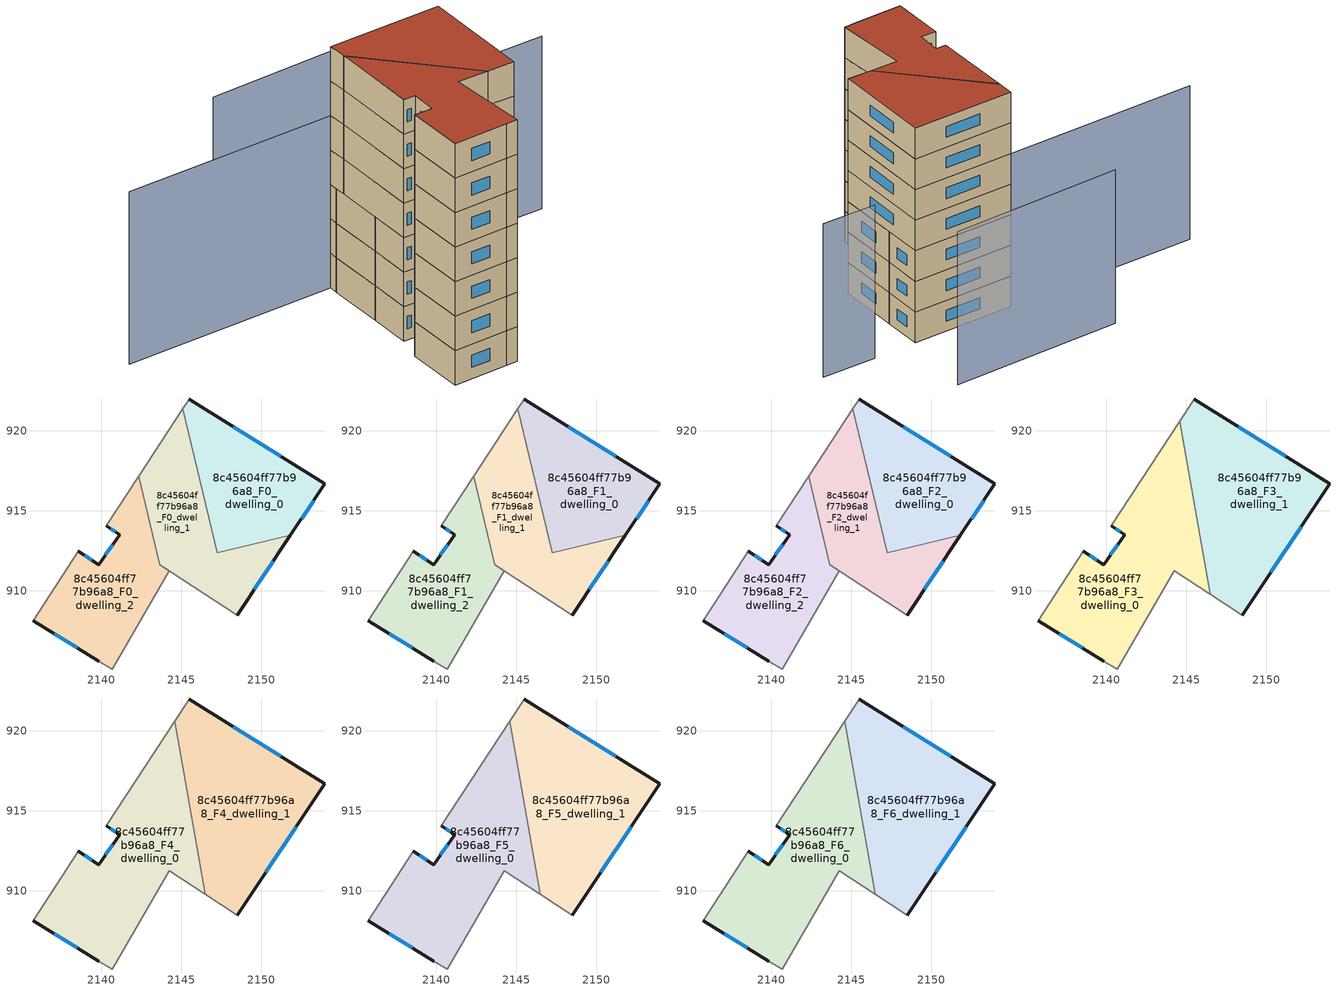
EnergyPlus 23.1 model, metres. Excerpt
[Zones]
8c45604ff77b96a8_F0_dwelling_0
 floor ground (EU_floor_Construction): 2153.96,916.69 2151.82,913.49 2147.24,912.39 2145.1,921.38 2145.51,922 z0
 wall outside (EU_wall_Construction): 2151.82,913.49 2153.96,916.69 2145.51,922 z0:3
 wall to 8c45604ff77b96a8_F0_dwelling_1 (EU_wall_Construction): 2145.1,921.38 2147.24,912.39 2151.82,913.49 z0:3
 wall adiabatic (EU_wall_Construction): 2145.51,922 2145.1,921.38 z0:3
 window (EU_Window_Construction): 2152.52,914.53 2153.27,915.65 / 2151.21,918.41 2148.26,920.27 z0.98:2.02
8c45604ff77b96a8_F0_dwelling_1
 floor ground (EU_floor_Construction): 2145.1,921.38 2147.24,912.39 2151.82,913.49 2148.48,908.49 2143.65,911.64 2142.33,917.17 z0
 wall outside (EU_wall_Construction): 2148.48,908.49 2151.82,913.49 z0:3
 wall adiabatic (EU_wall_Construction): 2145.1,921.38 2142.33,917.17 / 2143.65,911.64 2148.48,908.49 z0:3
 wall to 8c45604ff77b96a8_F0_dwelling_2 (EU_wall_Construction): 2142.33,917.17 2143.65,911.64 z0:3
 window (EU_Window_Construction): 2149.57,910.11 2150.74,911.86 z0.98:2.02
8c45604ff77b96a8_F0_dwelling_2
 floor ground (EU_floor_Construction): 2142.33,917.17 2143.65,911.64 2144.23,911.26 2140.69,905.12 2139.82,905.62 2135.74,908.15 2138.56,912.49 2139.82,911.65 2141.16,913.5 2140.31,914.08 z0
 wall outside (EU_wall_Construction): 2135.74,908.15 2139.82,905.62 / 2140.31,914.08 2141.16,913.5 2139.82,911.65 2138.56,912.49 z0:3
 wall adiabatic (EU_wall_Construction): 2142.33,917.17 2140.31,914.08 / 2139.82,905.62 2140.69,905.12 2144.23,911.26 2143.65,911.64 / 2138.56,912.49 2135.74,908.15 z0:3
 window (EU_Window_Construction): 2137.07,907.33 2138.5,906.44 / 2139.41,911.92 2138.97,912.22 / 2140.72,912.9 2140.26,912.25 / 2140.58,913.89 2140.88,913.69 z0.98:2.02
8c45604ff77b96a8_F1_dwelling_0
 floor to 8c45604ff77b96a8_F0_dwelling_0 (EU_floor_Construction): 2153.96,916.69 2151.82,913.49 2147.24,912.39 2145.1,921.38 2145.51,922 z3
 wall outside (EU_wall_Construction): 2151.82,913.49 2153.96,916.69 2145.51,922 z3:6
 wall to 8c45604ff77b96a8_F1_dwelling_1 (EU_wall_Construction): 2145.1,921.38 2147.24,912.39 2151.82,913.49 z3:6
 wall adiabatic (EU_wall_Construction): 2145.51,922 2145.1,921.38 z3:6
 window (EU_Window_Construction): 2152.52,914.53 2153.27,915.65 / 2151.21,918.41 2148.26,920.27 z3.98:5.02
8c45604ff77b96a8_F1_dwelling_1
 floor to 8c45604ff77b96a8_F0_dwelling_1 (EU_floor_Construction): 2145.1,921.38 2147.24,912.39 2151.82,913.49 2148.48,908.49 2143.65,911.64 2142.33,917.17 z3
 wall outside (EU_wall_Construction): 2148.48,908.49 2151.82,913.49 z3:6
 wall adiabatic (EU_wall_Construction): 2145.1,921.38 2142.33,917.17 / 2143.65,911.64 2148.48,908.49 z3:6
 wall to 8c45604ff77b96a8_F1_dwelling_2 (EU_wall_Construction): 2142.33,917.17 2143.65,911.64 z3:6
 window (EU_Window_Construction): 2149.57,910.11 2150.74,911.86 z3.98:5.02
8c45604ff77b96a8_F1_dwelling_2
 floor to 8c45604ff77b96a8_F0_dwelling_2 (EU_floor_Construction): 2142.33,917.17 2143.65,911.64 2144.23,911.26 2140.69,905.12 2139.82,905.62 2135.74,908.15 2138.56,912.49 2139.82,911.65 2141.16,913.5 2140.31,914.08 z3
 wall outside (EU_wall_Construction): 2135.74,908.15 2139.82,905.62 / 2140.31,914.08 2141.16,913.5 2139.82,911.65 2138.56,912.49 z3:6
 wall adiabatic (EU_wall_Construction): 2142.33,917.17 2140.31,914.08 / 2139.82,905.62 2140.69,905.12 2144.23,911.26 2143.65,911.64 / 2138.56,912.49 2135.74,908.15 z3:6
 window (EU_Window_Construction): 2137.07,907.33 2138.5,906.44 / 2139.41,911.92 2138.97,912.22 / 2140.72,912.9 2140.26,912.25 / 2140.58,913.89 2140.88,913.69 z3.98:5.02
8c45604ff77b96a8_F2_dwelling_0
 floor to 8c45604ff77b96a8_F1_dwelling_0 (EU_floor_Construction): 2153.96,916.69 2151.82,913.49 2147.24,912.39 2145.1,921.38 2145.51,922 z6
 wall outside (EU_wall_Construction): 2151.82,913.49 2153.96,916.69 2145.51,922 z6:9
 wall to 8c45604ff77b96a8_F2_dwelling_1 (EU_wall_Construction): 2145.1,921.38 2147.24,912.39 2151.82,913.49 z6:9
 wall adiabatic (EU_wall_Construction): 2145.51,922 2145.1,921.38 z6:9
 window (EU_Window_Construction): 2152.52,914.53 2153.27,915.65 / 2151.21,918.41 2148.26,920.27 z6.98:8.02
8c45604ff77b96a8_F2_dwelling_1
 floor to 8c45604ff77b96a8_F1_dwelling_1 (EU_floor_Construction): 2145.1,921.38 2147.24,912.39 2151.82,913.49 2148.48,908.49 2143.65,911.64 2142.33,917.17 z6
 wall outside (EU_wall_Construction): 2148.48,908.49 2151.82,913.49 z6:9
 wall adiabatic (EU_wall_Construction): 2145.1,921.38 2142.33,917.17 / 2143.65,911.64 2148.48,908.49 z6:9
 wall to 8c45604ff77b96a8_F2_dwelling_2 (EU_wall_Construction): 2142.33,917.17 2143.65,911.64 z6:9
 window (EU_Window_Construction): 2149.57,910.11 2150.74,911.86 z6.98:8.02
8c45604ff77b96a8_F2_dwelling_2
 floor to 8c45604ff77b96a8_F1_dwelling_2 (EU_floor_Construction): 2142.33,917.17 2143.65,911.64 2144.23,911.26 2140.69,905.12 2139.82,905.62 2135.74,908.15 2138.56,912.49 2139.82,911.65 2141.16,913.5 2140.31,914.08 z6
 wall outside (EU_wall_Construction): 2135.74,908.15 2139.82,905.62 / 2140.31,914.08 2141.16,913.5 2139.82,911.65 2138.56,912.49 z6:9
 wall adiabatic (EU_wall_Construction): 2142.33,917.17 2140.31,914.08 / 2139.82,905.62 2140.69,905.12 2144.23,911.26 2143.65,911.64 / 2138.56,912.49 2135.74,908.15 z6:9
 window (EU_Window_Construction): 2137.07,907.33 2138.5,906.44 / 2139.41,911.92 2138.97,912.22 / 2140.72,912.9 2140.26,912.25 / 2140.58,913.89 2140.88,913.69 z6.98:8.02
8c45604ff77b96a8_F3_dwelling_0
 floor to 8c45604ff77b96a8_F2_dwelling_2 (EU_floor_Construction): 2142.33,917.17 2143.65,911.64 2144.23,911.26 2140.69,905.12 2139.82,905.62 2135.74,908.15 2138.56,912.49 2139.82,911.65 2141.16,913.5 2140.31,914.08 z9
 floor to 8c45604ff77b96a8_F2_dwelling_1 (EU_floor_Construction): 2144.59,920.61 2146.49,909.79 2143.65,911.64 2142.33,917.17 z9
 wall outside (EU_wall_Construction): 2140.31,914.08 2141.16,913.5 2139.82,911.65 2138.56,912.49 / 2135.74,908.15 2139.82,905.62 z9:12
 wall adiabatic (EU_wall_Construction): 2138.56,912.49 2135.74,908.15 / 2144.59,920.61 2140.31,914.08 / 2139.82,905.62 2140.69,905.12 2144.23,911.26 2146.49,909.79 z9:12
 wall to 8c45604ff77b96a8_F3_dwelling_1 (EU_wall_Construction): 2146.49,909.79 2144.59,920.61 z9:12
 window (EU_Window_Construction): 2139.41,911.92 2138.97,912.22 / 2140.72,912.9 2140.26,912.25 / 2140.58,913.89 2140.88,913.69 / 2137.07,907.33 2138.5,906.44 z9.98:11.02
8c45604ff77b96a8_F3_dwelling_1
 floor to 8c45604ff77b96a8_F2_dwelling_0 (EU_floor_Construction): 2153.96,916.69 2151.82,913.49 2147.24,912.39 2145.1,921.38 2145.51,922 z9
 floor to 8c45604ff77b96a8_F2_dwelling_1 (EU_floor_Construction): 2145.1,921.38 2147.24,912.39 2151.82,913.49 2148.48,908.49 2146.49,909.79 2144.59,920.61 z9
 wall outside (EU_wall_Construction): 2148.48,908.49 2153.96,916.69 2145.51,922 z9:12
 wall adiabatic (EU_wall_Construction): 2146.49,909.79 2148.48,908.49 / 2145.51,922 2144.59,920.61 z9:12
 window (EU_Window_Construction): 2151.21,918.41 2148.26,920.27 / 2150.27,911.16 2152.18,914.02 z9.98:11.02
8c45604ff77b96a8_F4_dwelling_0
 floor to 8c45604ff77b96a8_F3_dwelling_0 (EU_floor_Construction): 2144.59,920.61 2146.49,909.79 2144.23,911.26 2140.69,905.12 2139.82,905.62 2135.74,908.15 2138.56,912.49 2139.82,911.65 2141.16,913.5 2140.31,914.08 z12
 wall outside (EU_wall_Construction): 2140.31,914.08 2141.16,913.5 2139.82,911.65 2138.56,912.49 / 2135.74,908.15 2139.82,905.62 z12:15
 wall adiabatic (EU_wall_Construction): 2138.56,912.49 2135.74,908.15 / 2144.59,920.61 2140.31,914.08 / 2139.82,905.62 2140.69,905.12 2144.23,911.26 2146.49,909.79 z12:15
 wall to 8c45604ff77b96a8_F4_dwelling_1 (EU_wall_Construction): 2146.49,909.79 2144.59,920.61 z12:15
 window (EU_Window_Construction): 2139.41,911.92 2138.97,912.22 / 2140.72,912.9 2140.26,912.25 / 2140.58,913.89 2140.88,913.69 / 2137.07,907.33 2138.5,906.44 z12.98:14.02
8c45604ff77b96a8_F4_dwelling_1
 floor to 8c45604ff77b96a8_F3_dwelling_1 (EU_floor_Construction): 2153.96,916.69 2148.48,908.49 2146.49,909.79 2144.59,920.61 2145.51,922 z12
 wall outside (EU_wall_Construction): 2148.48,908.49 2153.96,916.69 2145.51,922 z12:15
 wall adiabatic (EU_wall_Construction): 2146.49,909.79 2148.48,908.49 / 2145.51,922 2144.59,920.61 z12:15
 window (EU_Window_Construction): 2151.21,918.41 2148.26,920.27 / 2150.27,911.16 2152.18,914.02 z12.98:14.02
8c45604ff77b96a8_F5_dwelling_0
 floor to 8c45604ff77b96a8_F4_dwelling_0 (EU_floor_Construction): 2144.59,920.61 2146.49,909.79 2144.23,911.26 2140.69,905.12 2139.82,905.62 2135.74,908.15 2138.56,912.49 2139.82,911.65 2141.16,913.5 2140.31,914.08 z15
 wall outside (EU_wall_Construction): 2140.31,914.08 2141.16,913.5 2139.82,911.65 2138.56,912.49 / 2135.74,908.15 2139.82,905.62 z15:18
 wall adiabatic (EU_wall_Construction): 2138.56,912.49 2135.74,908.15 / 2144.59,920.61 2140.31,914.08 / 2139.82,905.62 2140.69,905.12 2144.23,911.26 2146.49,909.79 z15:18
 wall to 8c45604ff77b96a8_F5_dwelling_1 (EU_wall_Construction): 2146.49,909.79 2144.59,920.61 z15:18
 window (EU_Window_Construction): 2139.41,911.92 2138.97,912.22 / 2140.72,912.9 2140.26,912.25 / 2140.58,913.89 2140.88,913.69 / 2137.07,907.33 2138.5,906.44 z15.98:17.02
8c45604ff77b96a8_F5_dwelling_1
 floor to 8c45604ff77b96a8_F4_dwelling_1 (EU_floor_Construction): 2153.96,916.69 2148.48,908.49 2146.49,909.79 2144.59,920.61 2145.51,922 z15
 wall outside (EU_wall_Construction): 2148.48,908.49 2153.96,916.69 2145.51,922 z15:18
 wall adiabatic (EU_wall_Construction): 2146.49,909.79 2148.48,908.49 / 2145.51,922 2144.59,920.61 z15:18
 window (EU_Window_Construction): 2151.21,918.41 2148.26,920.27 / 2150.27,911.16 2152.18,914.02 z15.98:17.02
8c45604ff77b96a8_F6_dwelling_0
 floor to 8c45604ff77b96a8_F5_dwelling_0 (EU_floor_Construction): 2144.59,920.61 2146.49,909.79 2144.23,911.26 2140.69,905.12 2139.82,905.62 2135.74,908.15 2138.56,912.49 2139.82,911.65 2141.16,913.5 2140.31,914.08 z18
 wall outside (EU_wall_Construction): 2140.31,914.08 2141.16,913.5 2139.82,911.65 2138.56,912.49 / 2135.74,908.15 2139.82,905.62 z18:21
 wall adiabatic (EU_wall_Construction): 2138.56,912.49 2135.74,908.15 / 2144.59,920.61 2140.31,914.08 / 2139.82,905.62 2140.69,905.12 2144.23,911.26 2146.49,909.79 z18:21
 wall to 8c45604ff77b96a8_F6_dwelling_1 (EU_wall_Construction): 2146.49,909.79 2144.59,920.61 z18:21
 window (EU_Window_Construction): 2139.41,911.92 2138.97,912.22 / 2140.72,912.9 2140.26,912.25 / 2140.58,913.89 2140.88,913.69 / 2137.07,907.33 2138.5,906.44 z18.98:20.02
 roof outside (EU_roof_Construction): 2146.49,909.79 2144.59,920.61 2140.31,914.08 2141.16,913.5 2139.82,911.65 2138.56,912.49 2135.74,908.15 2139.82,905.62 2140.69,905.12 2144.23,911.26 z21
8c45604ff77b96a8_F6_dwelling_1
 floor to 8c45604ff77b96a8_F5_dwelling_1 (EU_floor_Construction): 2153.96,916.69 2148.48,908.49 2146.49,909.79 2144.59,920.61 2145.51,922 z18
 wall outside (EU_wall_Construction): 2148.48,908.49 2153.96,916.69 2145.51,922 z18:21
 wall adiabatic (EU_wall_Construction): 2146.49,909.79 2148.48,908.49 / 2145.51,922 2144.59,920.61 z18:21
 window (EU_Window_Construction): 2151.21,918.41 2148.26,920.27 / 2150.27,911.16 2152.18,914.02 z18.98:20.02
 roof outside (EU_roof_Construction): 2148.48,908.49 2153.96,916.69 2145.51,922 2144.59,920.61 2146.49,909.79 z21
shading: 2157.57,914.46 2162.04,911.56 / 2159.08,922.57 2144.79,931.15 / 2143.82,911.6 2148.48,908.49 / 2129.65,931.94 2145.5,922 z0:15
[Building]
EU S2 Campaign: North Axis=0; Terrain=City; Solar Distribution=FullExterior
[Site:Location]
Bologna: Latitude=44.5; Longitude=11.25; Time Zone=1; Elevation=37
[SizingPeriod:WeatherFileDays]
AnnualSizingPeriod: Begin Month=1; Begin Day of Month=1; End Month=12; End Day of Month=31; Day of Week for Start Day=Monday; Use Weather File Daylight Saving Period=No; Use Weather File Rain and Snow Indicators=No
[MATERIAL]
EU_InternalMass_Material: Roughness=MediumRough; Thickness=0.1; Conductivity=1; Density=1800; Specific Heat=900; Thermal Absorptance=0.9; Solar Absorptance=0.7; Visible Absorptance=0.7
[MATERIAL:NOMASS] Roughness=MediumRough; Thermal Absorptance=0.9; Solar Absorptance=0.7; Visible Absorptance=0.7
Name | Thermal Resistance
EU_wall_NoMass | 0.905828
EU_roof_NoMass | 0.37593
EU_floor_NoMass | 0.67114
[WINDOWMATERIAL:SIMPLEGLAZINGSYSTEM]
EU_Window_SimpleGlazing: UFactor=4.52486; Solar Heat Gain Coefficient=0.85; Visible Transmittance=0.85
[CONSTRUCTION]
EU_wall_Construction: EU_wall_NoMass
EU_roof_Construction: EU_roof_NoMass
EU_floor_Construction: EU_floor_NoMass
EU_Window_Construction: EU_Window_SimpleGlazing
EU_InternalMass_Construction: EU_InternalMass_Material
[ZONE] Type=1; Multiplier=1; Ceiling Height=autocalculate; Floor Area=autocalculate; Part of Total Floor Area=Yes
Name | Volume
8c45604ff77b96a8_F0_dwelling_0; 8c45604ff77b96a8_F1_dwelling_0; 8c45604ff77b96a8_F2_dwelling_0 | 134.081
8c45604ff77b96a8_F3_dwelling_0; 8c45604ff77b96a8_F4_dwelling_0; 8c45604ff77b96a8_F5_dwelling_0; 8c45604ff77b96a8_F6_dwelling_0 | 201.11
8c45604ff77b96a8_F0_dwelling_1 | 133.337
8c45604ff77b96a8_F1_dwelling_1; 8c45604ff77b96a8_F2_dwelling_1 | 133.304
8c45604ff77b96a8_F3_dwelling_1; 8c45604ff77b96a8_F4_dwelling_1; 8c45604ff77b96a8_F5_dwelling_1; 8c45604ff77b96a8_F6_dwelling_1 | 201.106
8c45604ff77b96a8_F0_dwelling_2; 8c45604ff77b96a8_F1_dwelling_2; 8c45604ff77b96a8_F2_dwelling_2 | 134.792
[INTERNALMASS] Construction=EU_InternalMass_Construction
Name | Zone or ZoneList | Surface Area
8c45604ff77b96a8_F0_dwelling_0_EU_InternalMass | 8c45604ff77b96a8_F0_dwelling_0 | 44.6928
8c45604ff77b96a8_F0_dwelling_1_EU_InternalMass | 8c45604ff77b96a8_F0_dwelling_1 | 44.4443
8c45604ff77b96a8_F0_dwelling_2_EU_InternalMass | 8c45604ff77b96a8_F0_dwelling_2 | 44.9304
8c45604ff77b96a8_F1_dwelling_0_EU_InternalMass | 8c45604ff77b96a8_F1_dwelling_0 | 44.6928
8c45604ff77b96a8_F1_dwelling_1_EU_InternalMass | 8c45604ff77b96a8_F1_dwelling_1 | 44.4443
8c45604ff77b96a8_F1_dwelling_2_EU_InternalMass | 8c45604ff77b96a8_F1_dwelling_2 | 44.9304
8c45604ff77b96a8_F2_dwelling_0_EU_InternalMass | 8c45604ff77b96a8_F2_dwelling_0 | 44.6928
8c45604ff77b96a8_F2_dwelling_1_EU_InternalMass | 8c45604ff77b96a8_F2_dwelling_1 | 44.4443
8c45604ff77b96a8_F2_dwelling_2_EU_InternalMass | 8c45604ff77b96a8_F2_dwelling_2 | 44.9304
8c45604ff77b96a8_F3_dwelling_0_EU_InternalMass | 8c45604ff77b96a8_F3_dwelling_0 | 67.037
8c45604ff77b96a8_F3_dwelling_1_EU_InternalMass | 8c45604ff77b96a8_F3_dwelling_1 | 67.0356
8c45604ff77b96a8_F4_dwelling_0_EU_InternalMass | 8c45604ff77b96a8_F4_dwelling_0 | 67.037
8c45604ff77b96a8_F4_dwelling_1_EU_InternalMass | 8c45604ff77b96a8_F4_dwelling_1 | 67.0356
8c45604ff77b96a8_F5_dwelling_0_EU_InternalMass | 8c45604ff77b96a8_F5_dwelling_0 | 67.037
8c45604ff77b96a8_F5_dwelling_1_EU_InternalMass | 8c45604ff77b96a8_F5_dwelling_1 | 67.0356
8c45604ff77b96a8_F6_dwelling_0_EU_InternalMass | 8c45604ff77b96a8_F6_dwelling_0 | 67.037
8c45604ff77b96a8_F6_dwelling_1_EU_InternalMass | 8c45604ff77b96a8_F6_dwelling_1 | 67.0356
[OTHEREQUIPMENT] Fuel Type=Electricity; Design Level Calculation Method=Watts/Area; Power per Zone Floor Area=1; Fraction Latent=0; Fraction Radiant=0; Fraction Lost=0; Carbon Dioxide Generation Rate=0; EndUse Subcategory=EU_Step8_InternalGains
Name | Zone or ZoneList or Space or SpaceList | Schedule
EU_Step8_InternalGain_8c45604ff77b96a8_F0_dwelling_0_f000 | 8c45604ff77b96a8_F0_dwelling_0 | EU_Step8_GainSchedule_8c45604ff77b96a8_F0_dwelling_0_f000
EU_Step8_InternalGain_8c45604ff77b96a8_F0_dwelling_1_f000 | 8c45604ff77b96a8_F0_dwelling_1 | EU_Step8_GainSchedule_8c45604ff77b96a8_F0_dwelling_1_f000
EU_Step8_InternalGain_8c45604ff77b96a8_F0_dwelling_2_f000 | 8c45604ff77b96a8_F0_dwelling_2 | EU_Step8_GainSchedule_8c45604ff77b96a8_F0_dwelling_2_f000
EU_Step8_InternalGain_8c45604ff77b96a8_F1_dwelling_0_f000 | 8c45604ff77b96a8_F1_dwelling_0 | EU_Step8_GainSchedule_8c45604ff77b96a8_F1_dwelling_0_f000
EU_Step8_InternalGain_8c45604ff77b96a8_F1_dwelling_1_f000 | 8c45604ff77b96a8_F1_dwelling_1 | EU_Step8_GainSchedule_8c45604ff77b96a8_F1_dwelling_1_f000
EU_Step8_InternalGain_8c45604ff77b96a8_F1_dwelling_2_f000 | 8c45604ff77b96a8_F1_dwelling_2 | EU_Step8_GainSchedule_8c45604ff77b96a8_F1_dwelling_2_f000
EU_Step8_InternalGain_8c45604ff77b96a8_F2_dwelling_0_f000 | 8c45604ff77b96a8_F2_dwelling_0 | EU_Step8_GainSchedule_8c45604ff77b96a8_F2_dwelling_0_f000
EU_Step8_InternalGain_8c45604ff77b96a8_F2_dwelling_1_f000 | 8c45604ff77b96a8_F2_dwelling_1 | EU_Step8_GainSchedule_8c45604ff77b96a8_F2_dwelling_1_f000
EU_Step8_InternalGain_8c45604ff77b96a8_F2_dwelling_2_f000 | 8c45604ff77b96a8_F2_dwelling_2 | EU_Step8_GainSchedule_8c45604ff77b96a8_F2_dwelling_2_f000
EU_Step8_InternalGain_8c45604ff77b96a8_F3_dwelling_0_f000 | 8c45604ff77b96a8_F3_dwelling_0 | EU_Step8_GainSchedule_8c45604ff77b96a8_F3_dwelling_0_f000
EU_Step8_InternalGain_8c45604ff77b96a8_F3_dwelling_1_f000 | 8c45604ff77b96a8_F3_dwelling_1 | EU_Step8_GainSchedule_8c45604ff77b96a8_F3_dwelling_1_f000
EU_Step8_InternalGain_8c45604ff77b96a8_F4_dwelling_0_f000 | 8c45604ff77b96a8_F4_dwelling_0 | EU_Step8_GainSchedule_8c45604ff77b96a8_F4_dwelling_0_f000
EU_Step8_InternalGain_8c45604ff77b96a8_F4_dwelling_1_f000 | 8c45604ff77b96a8_F4_dwelling_1 | EU_Step8_GainSchedule_8c45604ff77b96a8_F4_dwelling_1_f000
EU_Step8_InternalGain_8c45604ff77b96a8_F5_dwelling_0_f000 | 8c45604ff77b96a8_F5_dwelling_0 | EU_Step8_GainSchedule_8c45604ff77b96a8_F5_dwelling_0_f000
EU_Step8_InternalGain_8c45604ff77b96a8_F5_dwelling_1_f000 | 8c45604ff77b96a8_F5_dwelling_1 | EU_Step8_GainSchedule_8c45604ff77b96a8_F5_dwelling_1_f000
EU_Step8_InternalGain_8c45604ff77b96a8_F6_dwelling_0_f000 | 8c45604ff77b96a8_F6_dwelling_0 | EU_Step8_GainSchedule_8c45604ff77b96a8_F6_dwelling_0_f000
EU_Step8_InternalGain_8c45604ff77b96a8_F6_dwelling_1_f000 | 8c45604ff77b96a8_F6_dwelling_1 | EU_Step8_GainSchedule_8c45604ff77b96a8_F6_dwelling_1_f000
[ZONEVENTILATION:DESIGNFLOWRATE] Schedule=EU_AlwaysOn; Design Flow Rate Calculation Method=AirChanges/Hour; Air Changes per Hour=0.73129; Ventilation Type=Natural; Fan Pressure Rise=0; Fan Total Efficiency=1; Constant Term Coefficient=1; Temperature Term Coefficient=0; Velocity Term Coefficient=0; Velocity Squared Term Coefficient=0; Minimum Indoor Temperature=-100; Maximum Indoor Temperature=100; Delta Temperature=-100; Minimum Outdoor Temperature=-100; Maximum Outdoor Temperature=100; Maximum Wind Speed=40
Name | Zone or ZoneList or Space or SpaceList
EU_ConstantAir_8c45604ff77b96a8_F0_dwelling_0 | 8c45604ff77b96a8_F0_dwelling_0
EU_ConstantAir_8c45604ff77b96a8_F0_dwelling_1 | 8c45604ff77b96a8_F0_dwelling_1
EU_ConstantAir_8c45604ff77b96a8_F0_dwelling_2 | 8c45604ff77b96a8_F0_dwelling_2
EU_ConstantAir_8c45604ff77b96a8_F1_dwelling_0 | 8c45604ff77b96a8_F1_dwelling_0
EU_ConstantAir_8c45604ff77b96a8_F1_dwelling_1 | 8c45604ff77b96a8_F1_dwelling_1
EU_ConstantAir_8c45604ff77b96a8_F1_dwelling_2 | 8c45604ff77b96a8_F1_dwelling_2
EU_ConstantAir_8c45604ff77b96a8_F2_dwelling_0 | 8c45604ff77b96a8_F2_dwelling_0
EU_ConstantAir_8c45604ff77b96a8_F2_dwelling_1 | 8c45604ff77b96a8_F2_dwelling_1
EU_ConstantAir_8c45604ff77b96a8_F2_dwelling_2 | 8c45604ff77b96a8_F2_dwelling_2
EU_ConstantAir_8c45604ff77b96a8_F3_dwelling_0 | 8c45604ff77b96a8_F3_dwelling_0
EU_ConstantAir_8c45604ff77b96a8_F3_dwelling_1 | 8c45604ff77b96a8_F3_dwelling_1
EU_ConstantAir_8c45604ff77b96a8_F4_dwelling_0 | 8c45604ff77b96a8_F4_dwelling_0
EU_ConstantAir_8c45604ff77b96a8_F4_dwelling_1 | 8c45604ff77b96a8_F4_dwelling_1
EU_ConstantAir_8c45604ff77b96a8_F5_dwelling_0 | 8c45604ff77b96a8_F5_dwelling_0
EU_ConstantAir_8c45604ff77b96a8_F5_dwelling_1 | 8c45604ff77b96a8_F5_dwelling_1
EU_ConstantAir_8c45604ff77b96a8_F6_dwelling_0 | 8c45604ff77b96a8_F6_dwelling_0
EU_ConstantAir_8c45604ff77b96a8_F6_dwelling_1 | 8c45604ff77b96a8_F6_dwelling_1
[HVACTEMPLATE:THERMOSTAT] Constant Heating Setpoint=20; Constant Cooling Setpoint=50
EU_HeatOnly_8c45604ff77b96a8_F0_dwelling_0; EU_HeatOnly_8c45604ff77b96a8_F0_dwelling_1; EU_HeatOnly_8c45604ff77b96a8_F0_dwelling_2; EU_HeatOnly_8c45604ff77b96a8_F1_dwelling_0; EU_HeatOnly_8c45604ff77b96a8_F1_dwelling_1; EU_HeatOnly_8c45604ff77b96a8_F1_dwelling_2; EU_HeatOnly_8c45604ff77b96a8_F2_dwelling_0; EU_HeatOnly_8c45604ff77b96a8_F2_dwelling_1; EU_HeatOnly_8c45604ff77b96a8_F2_dwelling_2; EU_HeatOnly_8c45604ff77b96a8_F3_dwelling_0; EU_HeatOnly_8c45604ff77b96a8_F3_dwelling_1; EU_HeatOnly_8c45604ff77b96a8_F4_dwelling_0; EU_HeatOnly_8c45604ff77b96a8_F4_dwelling_1; EU_HeatOnly_8c45604ff77b96a8_F5_dwelling_0; EU_HeatOnly_8c45604ff77b96a8_F5_dwelling_1; EU_HeatOnly_8c45604ff77b96a8_F6_dwelling_0; EU_HeatOnly_8c45604ff77b96a8_F6_dwelling_1
[HVACTEMPLATE:ZONE:IDEALLOADSAIRSYSTEM] System Availability Schedule=EU_AlwaysOn; Maximum Heating Supply Air Temperature=50; Minimum Cooling Supply Air Temperature=13; Maximum Heating Supply Air Humidity Ratio=0.0156; Minimum Cooling Supply Air Humidity Ratio=0.0077; Heating Limit=NoLimit; Cooling Limit=NoLimit; Heating Availability Schedule=EU_AlwaysOn; Cooling Availability Schedule=EU_CoolingOff; Dehumidification Control Type=ConstantSensibleHeatRatio; Cooling Sensible Heat Ratio=0.7; Dehumidification Setpoint=60; Humidification Control Type=None; Humidification Setpoint=30; Outdoor Air Method=None; Outdoor Air Flow Rate per Person=0.00944; Outdoor Air Flow Rate per Zone Floor Area=0; Outdoor Air Flow Rate per Zone=0; Demand Controlled Ventilation Type=None; Outdoor Air Economizer Type=NoEconomizer; Heat Recovery Type=None; Sensible Heat Recovery Effectiveness=0.7; Latent Heat Recovery Effectiveness=0.65
Name | Template Thermostat
8c45604ff77b96a8_F0_dwelling_0 | EU_HeatOnly_8c45604ff77b96a8_F0_dwelling_0
8c45604ff77b96a8_F0_dwelling_1 | EU_HeatOnly_8c45604ff77b96a8_F0_dwelling_1
8c45604ff77b96a8_F0_dwelling_2 | EU_HeatOnly_8c45604ff77b96a8_F0_dwelling_2
8c45604ff77b96a8_F1_dwelling_0 | EU_HeatOnly_8c45604ff77b96a8_F1_dwelling_0
8c45604ff77b96a8_F1_dwelling_1 | EU_HeatOnly_8c45604ff77b96a8_F1_dwelling_1
8c45604ff77b96a8_F1_dwelling_2 | EU_HeatOnly_8c45604ff77b96a8_F1_dwelling_2
8c45604ff77b96a8_F2_dwelling_0 | EU_HeatOnly_8c45604ff77b96a8_F2_dwelling_0
8c45604ff77b96a8_F2_dwelling_1 | EU_HeatOnly_8c45604ff77b96a8_F2_dwelling_1
8c45604ff77b96a8_F2_dwelling_2 | EU_HeatOnly_8c45604ff77b96a8_F2_dwelling_2
8c45604ff77b96a8_F3_dwelling_0 | EU_HeatOnly_8c45604ff77b96a8_F3_dwelling_0
8c45604ff77b96a8_F3_dwelling_1 | EU_HeatOnly_8c45604ff77b96a8_F3_dwelling_1
8c45604ff77b96a8_F4_dwelling_0 | EU_HeatOnly_8c45604ff77b96a8_F4_dwelling_0
8c45604ff77b96a8_F4_dwelling_1 | EU_HeatOnly_8c45604ff77b96a8_F4_dwelling_1
8c45604ff77b96a8_F5_dwelling_0 | EU_HeatOnly_8c45604ff77b96a8_F5_dwelling_0
8c45604ff77b96a8_F5_dwelling_1 | EU_HeatOnly_8c45604ff77b96a8_F5_dwelling_1
8c45604ff77b96a8_F6_dwelling_0 | EU_HeatOnly_8c45604ff77b96a8_F6_dwelling_0
8c45604ff77b96a8_F6_dwelling_1 | EU_HeatOnly_8c45604ff77b96a8_F6_dwelling_1
[SIZING:ZONE] Zone Cooling Design Supply Air Temperature Input Method=SupplyAirTemperature; Zone Cooling Design Supply Air Temperature=13; Zone Heating Design Supply Air Temperature Input Method=SupplyAirTemperature; Zone Heating Design Supply Air Temperature=50; Zone Cooling Design Supply Air Humidity Ratio=0.008; Zone Heating Design Supply Air Humidity Ratio=0.008; Cooling Design Air Flow Method=DesignDay; Cooling Design Air Flow Rate=0; Cooling Minimum Air Flow per Zone Floor Area=0.000762; Cooling Minimum Air Flow=0; Cooling Minimum Air Flow Fraction=0.2; Heating Design Air Flow Method=DesignDay; Heating Design Air Flow Rate=0; Heating Maximum Air Flow per Zone Floor Area=0.002032; Heating Maximum Air Flow=0.141576; Heating Maximum Air Flow Fraction=0.3; Account for Dedicated Outdoor Air System=No; Dedicated Outdoor Air System Control Strategy=NeutralSupplyAir; Dedicated Outdoor Air Low Setpoint Temperature for Design=autosize; Dedicated Outdoor Air High Setpoint Temperature for Design=autosize; Zone Load Sizing Method=Sensible Load Only No Latent Load; Zone Latent Cooling Design Supply Air Humidity Ratio Input Method=HumidityRatioDifference; Zone Cooling Design Supply Air Humidity Ratio Difference=0.005; Zone Latent Heating Design Supply Air Humidity Ratio Input Method=HumidityRatioDifference; Zone Humidification Design Supply Air Humidity Ratio Difference=0.005
8c45604ff77b96a8_F0_dwelling_0; 8c45604ff77b96a8_F0_dwelling_1; 8c45604ff77b96a8_F0_dwelling_2; 8c45604ff77b96a8_F1_dwelling_0; 8c45604ff77b96a8_F1_dwelling_1; 8c45604ff77b96a8_F1_dwelling_2; 8c45604ff77b96a8_F2_dwelling_0; 8c45604ff77b96a8_F2_dwelling_1; 8c45604ff77b96a8_F2_dwelling_2; 8c45604ff77b96a8_F3_dwelling_0; 8c45604ff77b96a8_F3_dwelling_1; 8c45604ff77b96a8_F4_dwelling_0; 8c45604ff77b96a8_F4_dwelling_1; 8c45604ff77b96a8_F5_dwelling_0; 8c45604ff77b96a8_F5_dwelling_1; 8c45604ff77b96a8_F6_dwelling_0; 8c45604ff77b96a8_F6_dwelling_1
[SCHEDULE:CONSTANT]
Name | Hourly Value
EU_AlwaysOn | 1
EU_CoolingOff | 0
[SCHEDULE:FILE] Column Number=1; Rows to Skip at Top=0; Number of Hours of Data=8760; Column Separator=Comma; Interpolate to Timestep=No; Minutes per Item=60; Adjust Schedule for Daylight Savings=Yes
Name | File
EU_Step8_GainSchedule_8c45604ff77b96a8_F0_dwelling_0_f000 | ../../schedules/8c45604ff77b96a8/8c45604ff77b96a8_F0_dwelling_0_f000_gain.csv
EU_Step8_GainSchedule_8c45604ff77b96a8_F0_dwelling_1_f000 | ../../schedules/8c45604ff77b96a8/8c45604ff77b96a8_F0_dwelling_1_f000_gain.csv
EU_Step8_GainSchedule_8c45604ff77b96a8_F0_dwelling_2_f000 | ../../schedules/8c45604ff77b96a8/8c45604ff77b96a8_F0_dwelling_2_f000_gain.csv
EU_Step8_GainSchedule_8c45604ff77b96a8_F1_dwelling_0_f000 | ../../schedules/8c45604ff77b96a8/8c45604ff77b96a8_F1_dwelling_0_f000_gain.csv
EU_Step8_GainSchedule_8c45604ff77b96a8_F1_dwelling_1_f000 | ../../schedules/8c45604ff77b96a8/8c45604ff77b96a8_F1_dwelling_1_f000_gain.csv
EU_Step8_GainSchedule_8c45604ff77b96a8_F1_dwelling_2_f000 | ../../schedules/8c45604ff77b96a8/8c45604ff77b96a8_F1_dwelling_2_f000_gain.csv
EU_Step8_GainSchedule_8c45604ff77b96a8_F2_dwelling_0_f000 | ../../schedules/8c45604ff77b96a8/8c45604ff77b96a8_F2_dwelling_0_f000_gain.csv
EU_Step8_GainSchedule_8c45604ff77b96a8_F2_dwelling_1_f000 | ../../schedules/8c45604ff77b96a8/8c45604ff77b96a8_F2_dwelling_1_f000_gain.csv
EU_Step8_GainSchedule_8c45604ff77b96a8_F2_dwelling_2_f000 | ../../schedules/8c45604ff77b96a8/8c45604ff77b96a8_F2_dwelling_2_f000_gain.csv
EU_Step8_GainSchedule_8c45604ff77b96a8_F3_dwelling_0_f000 | ../../schedules/8c45604ff77b96a8/8c45604ff77b96a8_F3_dwelling_0_f000_gain.csv
EU_Step8_GainSchedule_8c45604ff77b96a8_F3_dwelling_1_f000 | ../../schedules/8c45604ff77b96a8/8c45604ff77b96a8_F3_dwelling_1_f000_gain.csv
EU_Step8_GainSchedule_8c45604ff77b96a8_F4_dwelling_0_f000 | ../../schedules/8c45604ff77b96a8/8c45604ff77b96a8_F4_dwelling_0_f000_gain.csv
EU_Step8_GainSchedule_8c45604ff77b96a8_F4_dwelling_1_f000 | ../../schedules/8c45604ff77b96a8/8c45604ff77b96a8_F4_dwelling_1_f000_gain.csv
EU_Step8_GainSchedule_8c45604ff77b96a8_F5_dwelling_0_f000 | ../../schedules/8c45604ff77b96a8/8c45604ff77b96a8_F5_dwelling_0_f000_gain.csv
EU_Step8_GainSchedule_8c45604ff77b96a8_F5_dwelling_1_f000 | ../../schedules/8c45604ff77b96a8/8c45604ff77b96a8_F5_dwelling_1_f000_gain.csv
EU_Step8_GainSchedule_8c45604ff77b96a8_F6_dwelling_0_f000 | ../../schedules/8c45604ff77b96a8/8c45604ff77b96a8_F6_dwelling_0_f000_gain.csv
EU_Step8_GainSchedule_8c45604ff77b96a8_F6_dwelling_1_f000 | ../../schedules/8c45604ff77b96a8/8c45604ff77b96a8_F6_dwelling_1_f000_gain.csv
